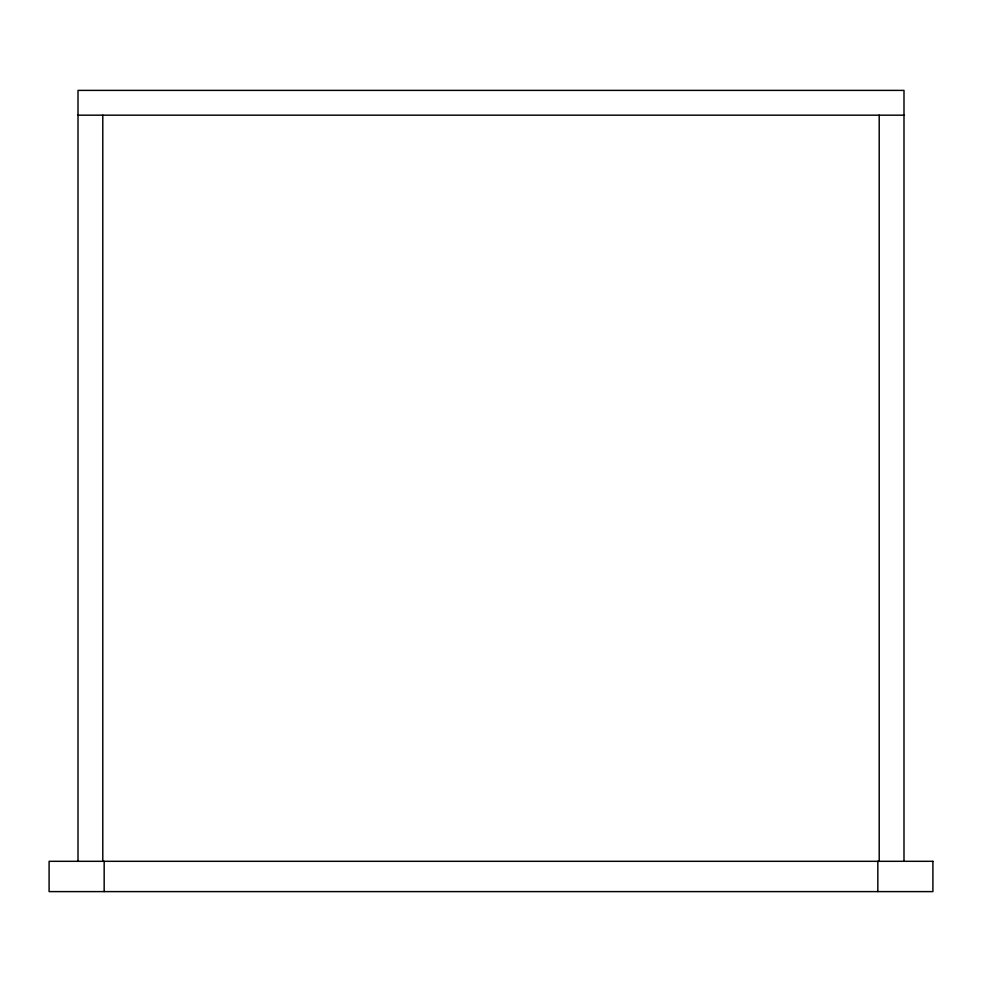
<?xml version="1.0" encoding="UTF-8"?>
<svg xmlns="http://www.w3.org/2000/svg" width="982" height="982" viewBox="0 0 982 982"><rect width="100%" height="100%" fill="white"/><g stroke="black" fill="none" stroke-linecap="round" stroke-linejoin="round"><path stroke-width="1.47" d="M78.008 115.176L903.992 115.176M903.992 861.312L903.992 90.393L78.008 90.393L78.008 861.312M879.209 115.176L879.209 861.312M877.834 861.312L877.834 891.607M104.166 861.312L104.166 891.607M102.791 115.176L102.791 861.312M932.9 861.312L49.1 861.312L49.1 891.607L932.9 891.607L932.9 861.312"/></g></svg>
